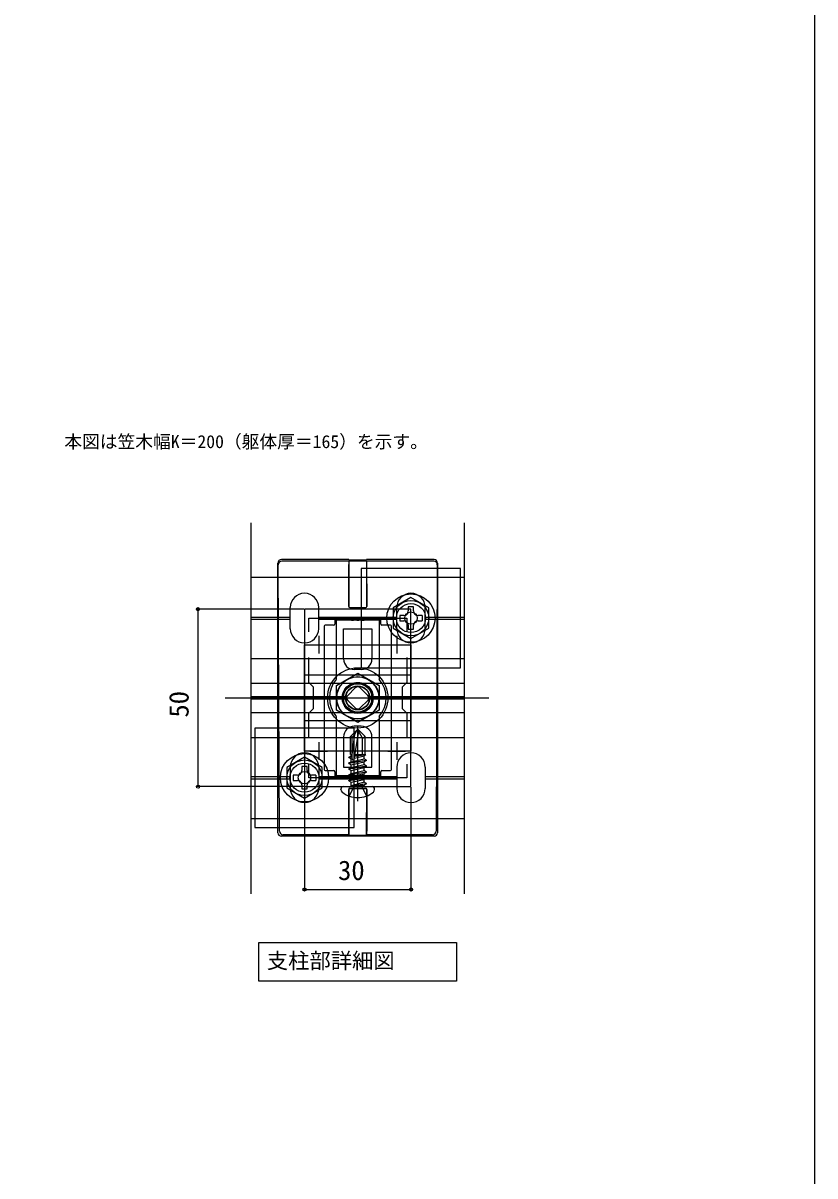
# Model space of a CAD drawing. Units: millimetres, scale not verified, with parts at other scales. Extents: x -875 to 875, y -1300 to 1294.
# Drawn here: x 429 to 875, y 16 to 666 of the extents above; entities that cross this region are included whole.
import ezdxf
from ezdxf.enums import TextEntityAlignment as Align

# ---------------------------------------------------------------- set-up
doc = ezdxf.new("R2010")
doc.units = ezdxf.units.MM
doc.header["$LTSCALE"] = 8
for name, color, linetype in [('0-1_USER1', 3, 'Continuous'), ('0-2_YKK_11', 7, 'Continuous'), ('0-3_YKK_12', 2, 'Continuous'), ('0-4_YKK_13', 4, 'Continuous'), ('0-5_YKK_D', 6, 'Continuous'), ('0-6_YKK_ZWAK', 7, 'Continuous'), ('0-7_YSS_K', 3, 'Continuous')]:
    doc.layers.add(name, color=color, linetype=linetype)
doc.styles.add('ＭＳ ゴシック', font='')
doc.styles.get('ＭＳ ゴシック').set_extended_font_data('MS Gothic')

msp = doc.modelspace()

# ---------------------------------------------------------------- linework, layer by layer
at = {"layer": '0-1_USER1'}
msp.add_lwpolyline([(561.698, 133.923), (561.698, 147.923), (673.006, 147.923), (673.006, 126.041), (561.698, 126.041)], close=True, dxfattribs=at)
at = {"layer": '0-2_YKK_11'}
for p, q in [((595.352, 320.78), (595.352, 310.78)), ((639.352, 320.78), (639.352, 310.78)), ((590.352, 315.78), (600.352, 315.78)), ((634.352, 315.78), (644.352, 315.78)), ((595.352, 260.78), (595.352, 250.78)), ((639.352, 260.78), (639.352, 250.78)), ((590.352, 255.78), (600.352, 255.78)), ((634.352, 255.78), (644.352, 255.78))]:
    msp.add_line(p, q, dxfattribs=at)
msp.add_lwpolyline([(587.352, 335.78), (587.352, 235.78), (647.352, 235.78), (647.352, 335.78)], close=True, dxfattribs=at)
for points in [[(589.752, 323.046), (589.752, 330.78), (644.952, 330.78), (644.952, 323.046)], [(589.752, 263.046), (589.752, 277.18), (592.352, 279.78), (592.352, 291.78), (589.752, 294.38), (589.752, 308.513)], [(644.952, 308.513), (644.952, 294.38), (642.352, 291.78), (642.352, 279.78), (644.952, 277.18), (644.952, 263.046)], [(644.952, 248.513), (644.952, 240.78), (589.752, 240.78), (589.752, 248.513)]]:
    msp.add_lwpolyline(points, dxfattribs=at)
at = {"layer": '0-3_YKK_12'}
msp.add_circle((617.352, 285.78), 12, dxfattribs=at)
at = {"layer": '0-4_YKK_13'}
for p, q in [((557.352, 175.242), (557.352, 384.537)), ((677.352, 384.537), (677.352, 175.242)), ((572.352, 209.777), (572.352, 361.78)), ((573.22, 210.653), (572.534, 360.886)), ((612.352, 363.78), (574.352, 363.78)), ((612.281, 362.895), (574.534, 362.895)), ((612.248, 337.345), (612.248, 360.898)), ((612.281, 362.895), (612.351, 363.105)), ((612.351, 363.105), (612.284, 337.381)), ((612.351, 363.105), (622.354, 363.105)), ((612.352, 363.78), (612.422, 363.569)), ((612.422, 363.569), (622.282, 363.569)), ((622.282, 363.569), (622.352, 363.78)), ((660.352, 363.78), (622.352, 363.78)), ((660.17, 362.895), (622.424, 362.895)), ((622.457, 337.345), (622.457, 360.898)), ((662.17, 360.886), (661.484, 210.653)), ((662.352, 361.78), (662.352, 209.777)), ((557.352, 353.78), (677.352, 353.78)), ((579.352, 324.78), (579.352, 336.78)), ((595.352, 324.78), (595.352, 336.78)), ((612.847, 336.745), (621.857, 336.745)), ((612.882, 336.78), (621.822, 336.78)), ((639.352, 324.78), (639.352, 336.78)), ((643.352, 332.28), (641.052, 332.28)), ((648.852, 337.08), (645.852, 337.08)), ((645.852, 337.08), (645.852, 334.78)), ((648.852, 334.78), (648.852, 337.08)), ((653.652, 332.28), (651.352, 332.28)), ((653.652, 332.28), (653.652, 329.28)), ((655.352, 324.78), (655.352, 336.78)), ((557.352, 331.38), (579.352, 331.38)), ((557.352, 330.18), (579.352, 330.18)), ((595.352, 331.38), (639.352, 331.38)), ((595.352, 330.18), (639.352, 330.18)), ((598.352, 326.18), (598.352, 245.38)), ((603.752, 326.78), (598.952, 326.78)), ((604.352, 330.18), (604.352, 327.38)), ((629.752, 330.78), (604.952, 330.78)), ((630.352, 327.38), (630.352, 330.18)), ((635.752, 326.78), (630.952, 326.78)), ((636.352, 245.38), (636.352, 326.18)), ((645.852, 326.78), (645.852, 324.48)), ((648.852, 324.48), (648.852, 326.78)), ((651.352, 329.28), (653.652, 329.28)), ((655.352, 331.38), (677.352, 331.38)), ((655.352, 330.18), (677.352, 330.18)), ((645.852, 324.48), (648.852, 324.48)), ((557.352, 308.08), (677.352, 308.08)), ((619.352, 301.78), (615.352, 301.78)), ((557.352, 294.08), (677.352, 294.08)), ((611.202, 286.38), (557.352, 286.38)), ((611.695, 287.194), (615.938, 291.437)), ((618.767, 291.437), (623.009, 287.194)), ((677.352, 286.38), (623.503, 286.38)), ((557.352, 285.18), (611.202, 285.18)), ((615.938, 280.123), (611.695, 284.366)), ((623.009, 284.366), (618.767, 280.123)), ((623.503, 285.18), (677.352, 285.18)), ((557.352, 277.48), (677.352, 277.48)), ((617.002, 267.78), (613.252, 264.03)), ((619.352, 269.78), (615.352, 269.78)), ((615.422, 251.275), (617.931, 266.777)), ((615.765, 265.129), (617.002, 267.78)), ((617.702, 267.78), (617.002, 267.78)), ((617.352, 227.58), (617.352, 269.783)), ((620.052, 263.103), (617.352, 267.78)), ((617.702, 267.78), (621.452, 264.03)), ((557.352, 263.48), (677.352, 263.48)), ((613.252, 253.78), (613.252, 264.03)), ((614.252, 263.616), (613.252, 264.03)), ((614.252, 253.78), (615.765, 265.129)), ((621.452, 253.78), (621.452, 264.03)), ((613.252, 253.78), (614.252, 253.78)), ((613.703, 253.78), (613.703, 253.12)), ((621.974, 253.732), (615.649, 252.678)), ((620.85, 253.78), (615.689, 252.92)), ((616.623, 253.78), (615.798, 253.593)), ((615.828, 253.78), (621.452, 253.78)), ((621.974, 253.599), (621.001, 253.038)), ((621.974, 253.732), (621.452, 253.78)), ((621.974, 253.732), (621.974, 253.732)), ((621.974, 253.732), (621.974, 253.599)), ((588.852, 247.08), (585.852, 247.08)), ((585.852, 247.08), (585.852, 244.78)), ((588.852, 244.78), (588.852, 247.08)), ((612.409, 252.373), (613.703, 253.12)), ((612.409, 252.373), (614.252, 252.789)), ((612.409, 252.138), (614.252, 252.554)), ((612.409, 252.138), (612.409, 252.373)), ((612.409, 252.138), (613.703, 251.39)), ((612.409, 249.077), (622.296, 250.725)), ((622.296, 250.49), (612.409, 248.842)), ((612.409, 249.077), (613.703, 249.825)), ((612.409, 248.842), (612.409, 249.077)), ((612.409, 248.842), (613.703, 248.094)), ((612.409, 245.781), (622.296, 247.429)), ((622.296, 247.194), (612.409, 245.546)), ((613.703, 253.12), (614.252, 253.244)), ((613.703, 251.39), (614.252, 251.514)), ((613.703, 249.825), (621.001, 251.473)), ((613.703, 249.825), (613.703, 251.39)), ((613.703, 248.094), (621.001, 249.742)), ((613.703, 246.529), (621.001, 248.177)), ((613.703, 246.529), (613.703, 248.094)), ((615.507, 251.797), (621.001, 253.038)), ((621.001, 251.473), (621.001, 253.038)), ((622.296, 250.725), (621.001, 251.473)), ((622.296, 250.49), (621.001, 249.742)), ((621.001, 248.177), (621.001, 249.742)), ((622.296, 247.429), (621.001, 248.177)), ((622.296, 247.194), (621.001, 246.446)), ((622.296, 250.49), (622.296, 250.725)), ((622.296, 247.194), (622.296, 247.429)), ((557.352, 241.38), (579.352, 241.38)), ((579.352, 246.78), (579.352, 234.78)), ((583.352, 242.28), (581.052, 242.28)), ((593.652, 242.28), (591.352, 242.28)), ((593.652, 242.28), (593.652, 239.28)), ((595.352, 246.78), (595.352, 234.78)), ((595.352, 241.38), (639.352, 241.38)), ((598.952, 244.78), (603.752, 244.78)), ((604.352, 244.18), (604.352, 241.38)), ((604.952, 240.78), (629.752, 240.78)), ((612.409, 245.781), (613.703, 246.529)), ((612.409, 245.546), (612.409, 245.781)), ((612.409, 245.546), (613.703, 244.799)), ((612.409, 242.486), (622.296, 244.134)), ((622.296, 243.898), (612.409, 242.25)), ((612.409, 242.486), (613.703, 243.233)), ((612.409, 242.25), (612.409, 242.486)), ((612.409, 242.25), (613.703, 241.503)), ((622.296, 240.602), (612.409, 238.955)), ((613.703, 244.799), (621.001, 246.446)), ((613.703, 243.233), (621.001, 244.881)), ((613.703, 243.233), (613.703, 244.799)), ((613.703, 241.503), (621.001, 243.151)), ((613.703, 239.938), (621.001, 241.585)), ((613.703, 239.938), (613.703, 241.503)), ((621.001, 244.881), (621.001, 246.446)), ((622.296, 244.134), (621.001, 244.881)), ((622.296, 243.898), (621.001, 243.151)), ((621.001, 241.585), (621.001, 243.151)), ((622.296, 240.602), (621.001, 239.855)), ((622.296, 243.898), (622.296, 244.134)), ((622.296, 240.602), (622.296, 240.838)), ((630.352, 241.38), (630.352, 244.18)), ((630.952, 244.78), (635.752, 244.78)), ((639.352, 246.78), (639.352, 234.78)), ((655.352, 246.78), (655.352, 234.78)), ((655.352, 241.38), (677.352, 241.38)), ((557.352, 240.18), (579.352, 240.18)), ((585.852, 236.78), (585.852, 234.48)), ((585.852, 234.48), (588.852, 234.48)), ((588.852, 234.48), (588.852, 236.78)), ((591.352, 239.28), (593.652, 239.28)), ((595.352, 240.18), (639.352, 240.18)), ((607.882, 234.056), (607.882, 234.38)), ((609.282, 235.78), (625.422, 235.78)), ((612.248, 234.215), (612.248, 210.662)), ((612.351, 208.454), (612.284, 234.178)), ((612.409, 239.19), (613.703, 239.938)), ((612.409, 238.955), (612.409, 239.19)), ((612.409, 238.955), (613.703, 238.207)), ((615.102, 235.78), (612.452, 230.465)), ((612.847, 234.815), (621.857, 234.815)), ((612.882, 234.78), (621.822, 234.78)), ((613.703, 238.207), (621.001, 239.855)), ((613.703, 236.18), (613.703, 238.207)), ((621.001, 238.29), (613.821, 236.13)), ((613.821, 236.13), (622.296, 237.542)), ((622.296, 237.307), (613.821, 235.894)), ((613.821, 235.894), (621.001, 236.559)), ((613.821, 235.894), (613.821, 236.13)), ((615.102, 235.78), (617.352, 236.976)), ((619.603, 235.78), (617.352, 236.976)), ((619.603, 235.78), (622.252, 230.465)), ((621.001, 238.29), (621.001, 239.855)), ((622.296, 237.307), (621.001, 236.559)), ((621.001, 236.18), (621.001, 236.559)), ((622.296, 237.307), (622.296, 237.542)), ((622.457, 234.215), (622.457, 210.662)), ((626.822, 234.056), (626.822, 234.38)), ((655.352, 240.18), (677.352, 240.18)), ((557.352, 217.78), (677.352, 217.78)), ((612.281, 208.664), (575.218, 208.664)), ((612.281, 208.664), (612.351, 208.454)), ((612.351, 208.454), (622.354, 208.454)), ((659.487, 208.664), (622.424, 208.664)), ((612.352, 207.78), (574.34, 207.78)), ((612.352, 207.78), (612.422, 207.99)), ((612.422, 207.99), (622.282, 207.99)), ((622.282, 207.99), (622.352, 207.78)), ((660.364, 207.78), (622.352, 207.78))]:
    msp.add_line(p, q, dxfattribs=at)
for points in [[(619.352, 358.78), (619.352, 302.78), (675.352, 302.78), (675.352, 358.78)], [(657.352, 336.553), (647.352, 342.327), (637.352, 336.553), (637.352, 325.006), (647.352, 319.233), (657.352, 325.006)], [(647.352, 315.78), (647.352, 255.78), (587.352, 255.78), (587.352, 315.78)], [(605.352, 292.708), (617.352, 299.636), (629.352, 292.708), (629.352, 278.852), (617.352, 271.923), (605.352, 278.852)], [(587.352, 272.78), (587.352, 298.78), (647.352, 298.78), (647.352, 272.78)], [(559.352, 268.78), (559.352, 212.78), (615.352, 212.78), (615.352, 268.78)], [(597.352, 246.553), (587.352, 252.327), (577.352, 246.553), (577.352, 235.006), (587.352, 229.233), (597.352, 235.006)]]:
    msp.add_lwpolyline(points, close=True, dxfattribs=at)
for points in [[(622.424, 362.895), (622.354, 363.105), (622.421, 337.381)], [(641.052, 332.28), (641.052, 329.28), (643.352, 329.28)], [(605.208, 296.197), (605.352, 296.587), (605.352, 329.78), (613.436, 329.78), (613.802, 329.54), (614.902, 329.54), (615.269, 329.78), (616.436, 329.78), (616.802, 329.54), (617.902, 329.54), (618.269, 329.78), (619.436, 329.78), (619.802, 329.54), (620.902, 329.54), (621.269, 329.78), (629.352, 329.78)], [(629.352, 329.78), (629.352, 296.587), (629.497, 296.197)], [(609.352, 307.78), (609.352, 324.78), (625.352, 324.78), (625.352, 307.78)], [(629.497, 275.363), (629.352, 274.972), (629.352, 241.78), (621.269, 241.78), (620.902, 242.02), (619.802, 242.02), (619.436, 241.78), (618.269, 241.78), (617.902, 242.02), (616.802, 242.02), (616.436, 241.78), (615.269, 241.78), (614.902, 242.02), (613.802, 242.02), (613.436, 241.78), (605.352, 241.78), (605.352, 274.972), (605.208, 275.363)], [(609.352, 263.78), (609.352, 246.78), (625.352, 246.78), (625.352, 263.78)], [(614.252, 251.369), (614.252, 263.616), (615.765, 265.129)], [(620.052, 253.78), (620.052, 263.103), (621.452, 264.03)], [(581.052, 242.28), (581.052, 239.28), (583.352, 239.28)], [(612.409, 239.19), (622.296, 240.838), (621.001, 241.585)], [(622.296, 237.307), (622.296, 237.542), (621.001, 238.29)], [(622.424, 208.664), (622.354, 208.454), (622.421, 234.178)]]:
    msp.add_lwpolyline(points, dxfattribs=at)
for centre, radius in [((647.352, 330.78), 13.6), ((647.352, 330.78), 10), ((647.352, 330.78), 8.2), ((647.352, 330.78), 3.5), ((617.352, 285.78), 17), ((617.352, 285.78), 17), ((617.352, 285.78), 11.856), ((617.352, 285.78), 8.75), ((617.352, 285.78), 8.5), ((617.352, 285.78), 8.5), ((617.352, 285.78), 8), ((617.352, 285.78), 8), ((617.352, 285.78), 8), ((617.352, 285.78), 6.8), ((617.352, 285.78), 6.647), ((617.352, 285.78), 6.64), ((587.352, 240.78), 13.6), ((587.352, 240.78), 10), ((587.352, 240.78), 8.2), ((587.352, 240.78), 3.5)]:
    msp.add_circle(centre, radius, dxfattribs=at)
for centre, radius, start, end in [((574.352, 361.78), 2, 90, 180), ((574.534, 360.895), 2, 90, 180.2617), ((660.17, 360.895), 2, 359.7383, 90), ((660.352, 361.78), 2, 0, 90), ((587.352, 336.78), 8, 0, 180), ((647.352, 336.78), 8, 0, 180), ((643.352, 334.78), 2.5, 270, 0), ((651.352, 334.78), 2.5, 180, 270), ((643.352, 326.78), 2.5, 0, 90), ((651.352, 326.78), 2.5, 90, 180), ((587.352, 324.78), 8, 180, 0), ((647.352, 324.78), 8, 180, 0), ((615.352, 307.78), 6, 180.00001, 269.99999), ((619.352, 307.78), 6, 270.00001, 359.99999), ((617.352, 285.78), 16, 139.3793, 220.6207), ((617.352, 285.78), 8.5, 359.99999, 180.00001), ((617.352, 285.78), 16, 319.3793, 40.6207), ((613.11, 285.78), 2, 135, 225), ((617.352, 290.022), 2, 45, 135), ((621.595, 285.78), 2, 315, 45), ((617.352, 281.537), 2, 225, 315), ((615.352, 263.78), 6, 90.00001, 179.99999), ((619.352, 263.78), 6, 0.00001, 89.99999), ((587.352, 246.78), 8, 0, 180), ((647.352, 246.78), 8, 0, 180), ((614.841, 251.369), 0.589, 180, 270), ((614.841, 251.369), 0.589, 270, 350.8071), ((583.352, 244.78), 2.5, 270, 0), ((591.352, 244.78), 2.5, 180, 270), ((587.352, 234.78), 8, 180, 0), ((583.352, 236.78), 2.5, 0, 90), ((591.352, 236.78), 2.5, 90, 180), ((609.282, 234.38), 1.4, 90, 180), ((609.606, 234.056), 1.724, 180, 230.87645), ((613.303, 236.18), 0.4, 270, 360), ((621.401, 236.18), 0.4, 180, 270), ((625.422, 234.38), 1.4, 0, 90), ((625.099, 234.056), 1.724, 309.12355, 0), ((647.352, 234.78), 8, 180, 0), ((617.352, 243.58), 14, 230.87645, 270), ((617.352, 243.58), 14, 270, 309.12355), ((575.224, 210.668), 2.004, 180.44387, 269.81844), ((659.481, 210.668), 2.004, 270.18156, 359.55613)]:
    msp.add_arc(centre, radius, start, end, dxfattribs=at)
for centre, major_axis, ratio, start_param, end_param in [((612.282, 360.898), (0, -2), 0.017455, 3.1939525, 4.712389), ((622.422, 360.898), (0, -2), 0.017455, 1.5707963, 3.0892328), ((612.848, 337.345), (0.424, 0.424), 0.999695, 2.3563468, 3.9268385), ((612.884, 337.381), (-0.246, -0.549), 0.996125, 5.1323772, 6.702869), ((621.82, 337.381), (0.246, -0.549), 0.996125, 5.8635017, 7.4339934), ((621.857, 337.345), (-0.424, 0.424), 0.999695, 2.3563468, 3.9268385), ((598.952, 326.18), (-0.424, 0.424), 0.999695, 5.4979394, 7.0684312), ((603.752, 327.38), (0.424, -0.424), 0.999695, 5.4979394, 7.0684312), ((604.952, 330.18), (-0.424, 0.424), 0.999695, 5.4979394, 7.0684312), ((629.752, 330.18), (0.424, 0.424), 0.999695, 5.4979394, 7.0684312), ((630.952, 327.38), (-0.424, -0.424), 0.999695, 5.4979394, 7.0684312), ((635.752, 326.18), (0.424, 0.424), 0.999695, 5.4979394, 7.0684312), ((598.952, 245.38), (-0.424, -0.424), 0.999695, 5.4979394, 7.0684312), ((603.752, 244.18), (0.424, 0.424), 0.999695, 5.4979394, 7.0684312), ((604.952, 241.38), (-0.424, -0.424), 0.999695, 5.4979394, 7.0684312), ((629.752, 241.38), (0.424, -0.424), 0.999695, 5.4979394, 7.0684312), ((630.952, 244.18), (-0.424, 0.424), 0.999695, 5.4979394, 7.0684312), ((635.752, 245.38), (0.424, -0.424), 0.999695, 5.4979394, 7.0684312), ((612.848, 234.215), (0.424, -0.424), 0.999695, 2.3563468, 3.9268385), ((612.884, 234.178), (-0.246, 0.549), 0.996125, 5.8635017, 7.4339934), ((621.82, 234.178), (0.246, 0.549), 0.996125, 5.1323772, 6.702869), ((621.857, 234.215), (-0.424, -0.424), 0.999695, 2.3563468, 3.9268385), ((574.355, 209.792), (0.974, 1.765), 0.991424, 2.0784135, 3.641926), ((612.282, 210.662), (0, 2), 0.017455, 1.5707963, 3.0892328), ((622.422, 210.662), (0, 2), 0.017455, 3.1939525, 4.712389), ((660.35, 209.792), (-0.974, 1.765), 0.991424, 2.6412593, 4.2047718)]:
    msp.add_ellipse(centre, major_axis=major_axis, ratio=ratio, start_param=start_param, end_param=end_param, dxfattribs=at)
at = {"layer": '0-5_YKK_D'}
for p, q in [((586.952, 335.78), (526.352, 335.78)), ((527.352, 235.78), (527.352, 335.78)), ((586.952, 235.78), (526.352, 235.78)), ((587.352, 235.38), (587.352, 176.78)), ((647.352, 235.38), (647.352, 176.78)), ((587.352, 177.78), (647.352, 177.78))]:
    msp.add_line(p, q, dxfattribs=at)
for centre in [(527.352, 335.78), (527.352, 235.78), (587.352, 177.78), (647.352, 177.78)]:
    msp.add_circle(centre, 0.875, dxfattribs=at)
at = {"layer": '0-6_YKK_ZWAK'}
msp.add_lwpolyline([(-875, -1299.6), (875, -1299.6), (875, 1250.4)], dxfattribs=at)
at = {"layer": '0-7_YSS_K'}
msp.add_line((542.618, 285.78), (691.291, 285.78), dxfattribs=at)

# ---------------------------------------------------------------- texts
at = {"layer": '0-1_USER1', "style": 'ＭＳ ゴシック'}
for s, height, p in [('本図は笠木幅K＝200（躯体厚＝165）を示す。', 7.331, (452, 424.4)), ('支柱部詳細図', 8.798, (566.141, 130.577))]:
    msp.add_text(s, height=height, dxfattribs=at).set_placement(p, align=Align.BOTTOM_LEFT)
at = {"layer": '0-5_YKK_D', "style": 'ＭＳ ゴシック'}
msp.add_text('50', height=11, rotation=90, dxfattribs=at).set_placement((525.352, 274.7), align=Align.BOTTOM_LEFT)
msp.add_text('30', height=11, dxfattribs=at).set_placement((606.273, 179.78), align=Align.BOTTOM_LEFT)

doc.saveas('drawing.dxf')
